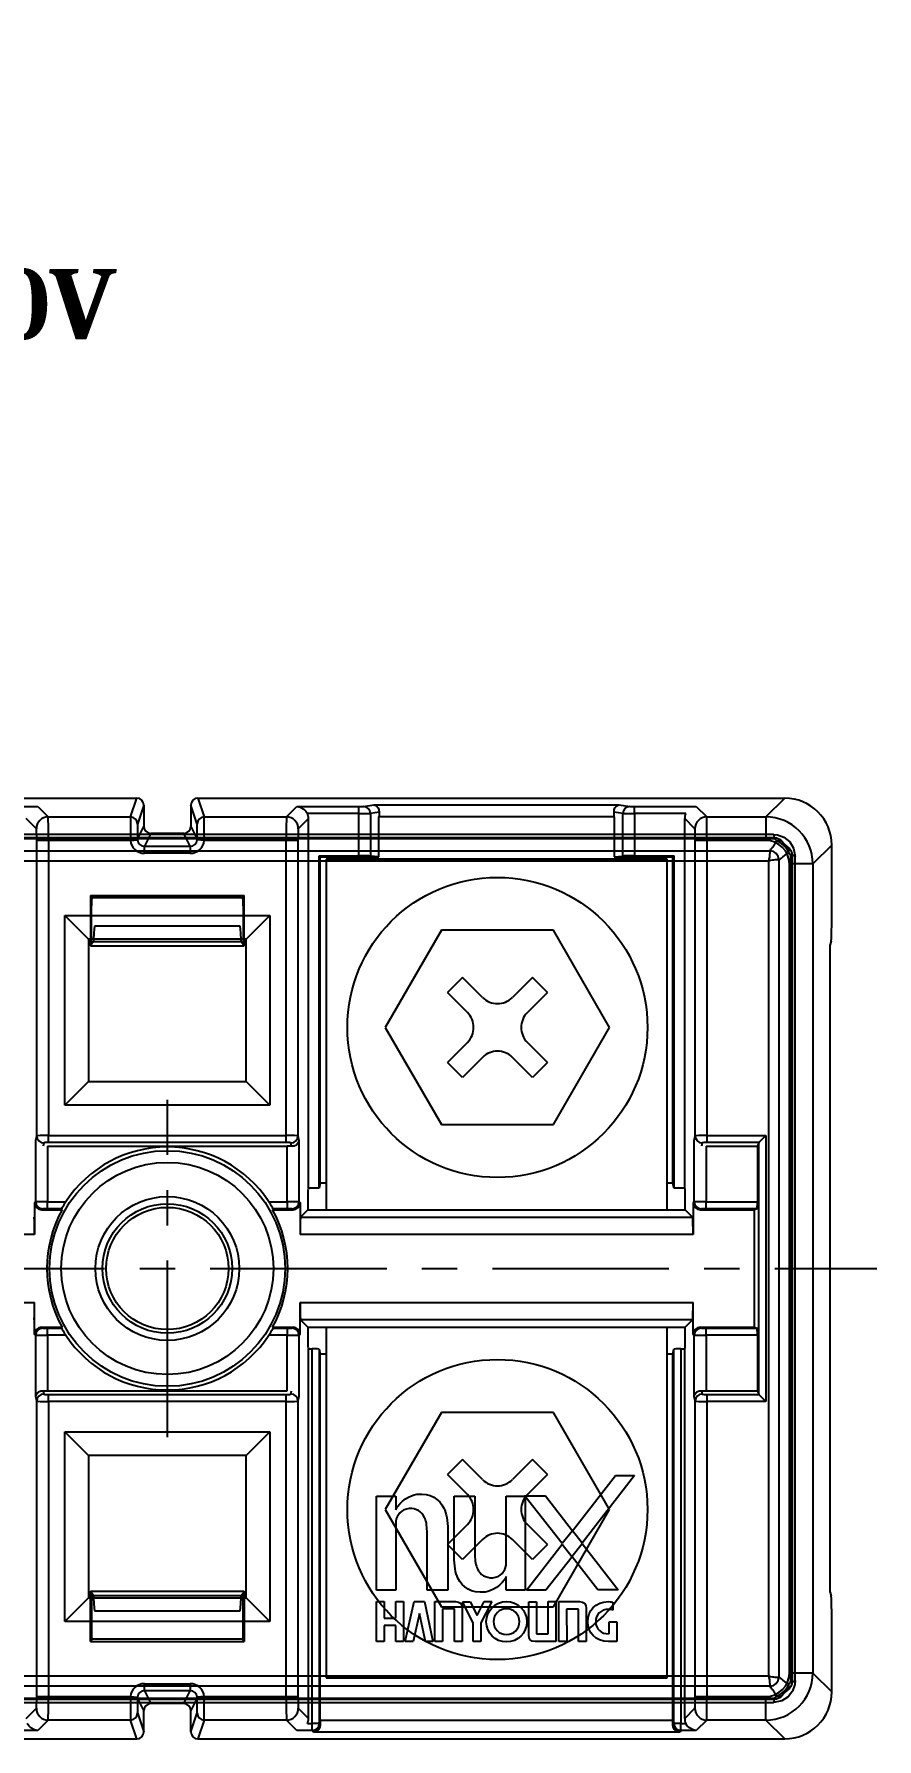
# Model space of a CAD drawing. Extents: x 223136 to 348136, y -32544 to -4064.
# Drawn here: x 258069.1 to 258105, y -8635.2 to -8562.7 of the extents above; entities that cross this region are included whole.
import ezdxf

# ---------------------------------------------------------------- set-up
doc = ezdxf.new("R2010")
doc.units = 0
doc.header["$LTSCALE"] = 20
doc.header["$MEASUREMENT"] = 0
doc.linetypes.add('CENTER', pattern=[0.6, 0.375, -0.075, 0.075, -0.075])
doc.linetypes.add('DASHDOT', pattern=[1, 0.5, -0.25, 0, -0.25])
doc.layers.add('3', color=3, linetype='DASHDOT')

# ---------------------------------------------------------------- blocks, each defined once
blk = doc.blocks.new('30a3p')
at = {"color": 6}
for p, q in [((7580.421, -15959.299), (7500.876, -15959.299)), ((7500.888, -15959.422), (7580.41, -15959.422)), ((7580.41, -15959.482), (7500.888, -15959.482)), ((7580.41, -15959.482), (7580.41, -15959.422)), ((7501.018, -15959.993), (7580.28, -15959.993)), ((7580.22, -15960.426), (7501.078, -15960.426)), ((7580.22, -15995.068), (7580.22, -15960.426)), ((7580.653, -15960.366), (7580.653, -15995.128)), ((7581.224, -15960.236), (7581.164, -15960.236)), ((7581.164, -15995.258), (7581.164, -15960.236)), ((7581.224, -15960.236), (7581.224, -15995.258)), ((7581.347, -15995.27), (7581.347, -15960.225)), ((7551.379, -15961.888), (7551.379, -15964.025)), ((7551.379, -15961.888), (7557.919, -15961.888)), ((7551.449, -15961.993), (7551.379, -15961.888)), ((7551.449, -15961.993), (7551.434, -15962.03)), ((7557.849, -15961.993), (7551.449, -15961.993)), ((7557.919, -15961.888), (7557.849, -15961.993)), ((7557.864, -15962.03), (7557.849, -15961.993)), ((7557.919, -15964.025), (7557.919, -15961.888)), ((7551.424, -15963.957), (7551.424, -15962.329)), ((7557.873, -15962.329), (7557.873, -15963.957)), ((7557.734, -15963.198), (7551.564, -15963.198)), ((7551.379, -15964.025), (7551.424, -15963.957)), ((7551.379, -15964.025), (7557.919, -15964.025)), ((7551.504, -15963.838), (7551.424, -15963.957)), ((7551.504, -15963.838), (7557.794, -15963.838)), ((7557.794, -15963.838), (7557.873, -15963.957)), ((7557.919, -15964.025), (7557.873, -15963.957)), ((7571.878, -15988.9), (7573.702, -15986.549)), ((7574.515, -15986.552), (7572.289, -15989.428)), ((7573.702, -15986.549), (7574.515, -15986.552)), ((7563.538, -15991.429), (7563.538, -15987.433)), ((7563.538, -15987.433), (7564.359, -15987.433)), ((7564.359, -15987.433), (7564.359, -15988.009)), ((7566.844, -15989.981), (7566.844, -15987.42)), ((7566.844, -15987.42), (7567.727, -15987.42)), ((7567.727, -15987.42), (7567.727, -15989.933)), ((7569.055, -15990.362), (7569.061, -15987.42)), ((7569.061, -15987.42), (7569.851, -15987.42)), ((7569.851, -15987.42), (7569.842, -15987.409)), ((7569.842, -15987.409), (7570.727, -15987.409)), ((7571.438, -15989.446), (7569.864, -15987.437)), ((7569.864, -15987.437), (7569.864, -15991.417)), ((7570.727, -15987.409), (7571.878, -15988.9)), ((7564.364, -15988.488), (7564.358, -15991.429)), ((7565.691, -15991.429), (7565.691, -15988.917)), ((7566.574, -15988.868), (7566.574, -15991.429)), ((7569.92, -15991.419), (7571.434, -15989.474)), ((7571.434, -15989.474), (7571.853, -15989.992)), ((7571.877, -15988.907), (7571.438, -15989.446)), ((7571.853, -15989.992), (7572.29, -15989.446)), ((7572.289, -15989.428), (7571.877, -15988.907)), ((7572.29, -15989.446), (7573.816, -15991.412)), ((7571.856, -15990.001), (7570.738, -15991.417)), ((7572.949, -15991.412), (7571.856, -15990.001)), ((7569.06, -15991.417), (7569.06, -15990.841)), ((7551.379, -15991.469), (7557.919, -15991.469)), ((7551.379, -15993.606), (7551.379, -15991.469)), ((7551.379, -15991.469), (7551.424, -15991.537)), ((7551.424, -15991.537), (7551.424, -15993.165)), ((7551.504, -15991.656), (7551.424, -15991.537)), ((7551.504, -15991.656), (7557.794, -15991.656)), ((7557.794, -15991.656), (7557.873, -15991.537)), ((7557.919, -15991.469), (7557.873, -15991.537)), ((7557.873, -15993.165), (7557.873, -15991.537)), ((7557.919, -15991.469), (7557.919, -15993.606)), ((7564.358, -15991.429), (7563.538, -15991.429)), ((7566.574, -15991.429), (7565.691, -15991.429)), ((7569.864, -15991.417), (7569.06, -15991.417)), ((7570.738, -15991.417), (7569.92, -15991.419)), ((7573.816, -15991.412), (7572.949, -15991.412)), ((7551.564, -15992.296), (7557.734, -15992.296)), ((7563.538, -15993.606), (7563.539, -15991.912)), ((7563.539, -15991.912), (7563.867, -15991.912)), ((7563.867, -15991.912), (7563.867, -15992.609)), ((7564.362, -15992.609), (7564.362, -15991.912)), ((7564.362, -15991.912), (7564.694, -15991.912)), ((7564.694, -15991.912), (7564.694, -15993.609)), ((7564.762, -15993.603), (7565.147, -15991.912)), ((7565.37, -15992.413), (7565.101, -15993.603)), ((7565.147, -15991.912), (7565.588, -15991.912)), ((7565.626, -15993.603), (7565.37, -15992.413)), ((7565.588, -15991.912), (7565.938, -15993.603)), ((7566.025, -15991.912), (7566.905, -15991.912)), ((7566.026, -15993.603), (7566.025, -15991.912)), ((7566.859, -15992.222), (7566.355, -15992.222)), ((7566.355, -15992.222), (7566.355, -15993.603)), ((7566.86, -15993.603), (7566.859, -15992.222)), ((7567.185, -15992.193), (7567.185, -15993.603)), ((7567.654, -15992.81), (7567.197, -15991.915)), ((7567.197, -15991.915), (7567.527, -15991.915)), ((7567.527, -15991.915), (7567.818, -15992.495)), ((7567.818, -15992.495), (7568.12, -15991.909)), ((7568.451, -15991.909), (7567.98, -15992.81)), ((7568.12, -15991.909), (7568.451, -15991.909)), ((7570.013, -15991.913), (7570.345, -15991.913)), ((7570.013, -15993.323), (7570.013, -15991.913)), ((7570.345, -15991.913), (7570.346, -15993.282)), ((7570.845, -15993.282), (7570.845, -15991.912)), ((7570.845, -15991.912), (7571.172, -15991.912)), ((7571.172, -15991.912), (7571.173, -15993.603)), ((7571.301, -15993.603), (7571.301, -15991.912)), ((7571.301, -15991.912), (7572.181, -15991.912)), ((7572.133, -15992.234), (7571.628, -15992.234)), ((7571.628, -15992.234), (7571.629, -15993.603)), ((7572.133, -15993.603), (7572.133, -15992.234)), ((7572.461, -15992.193), (7572.461, -15993.603)), ((7573.592, -15991.939), (7573.592, -15992.268)), ((7564.362, -15992.923), (7563.864, -15992.923)), ((7563.864, -15992.923), (7563.867, -15993.606)), ((7563.867, -15992.609), (7564.362, -15992.609)), ((7564.362, -15993.609), (7564.362, -15992.923)), ((7567.654, -15993.601), (7567.654, -15992.81)), ((7567.98, -15992.81), (7567.98, -15993.601)), ((7573.431, -15992.765), (7573.759, -15992.765)), ((7573.431, -15993.282), (7573.431, -15992.765)), ((7573.759, -15992.765), (7573.76, -15993.604)), ((7551.449, -15993.501), (7551.379, -15993.606)), ((7551.379, -15993.606), (7557.919, -15993.606)), ((7551.449, -15993.501), (7551.434, -15993.464)), ((7557.849, -15993.501), (7551.449, -15993.501)), ((7557.864, -15993.464), (7557.849, -15993.501)), ((7557.919, -15993.606), (7557.849, -15993.501)), ((7563.867, -15993.606), (7563.538, -15993.606)), ((7564.694, -15993.609), (7564.362, -15993.609)), ((7565.101, -15993.603), (7564.762, -15993.603)), ((7565.938, -15993.603), (7565.626, -15993.603)), ((7566.355, -15993.603), (7566.026, -15993.603)), ((7567.185, -15993.603), (7566.86, -15993.603)), ((7567.98, -15993.601), (7567.654, -15993.601)), ((7571.173, -15993.603), (7570.293, -15993.603)), ((7570.346, -15993.282), (7570.845, -15993.282)), ((7571.629, -15993.603), (7571.301, -15993.603)), ((7572.461, -15993.603), (7572.133, -15993.603)), ((7573.76, -15993.604), (7573.402, -15993.603)), ((7501.078, -15995.068), (7580.22, -15995.068)), ((7581.164, -15995.258), (7581.224, -15995.258)), ((7500.888, -15996.013), (7580.41, -15996.013)), ((7580.41, -15996.072), (7500.888, -15996.072)), ((7580.28, -15995.501), (7501.018, -15995.501)), ((7580.41, -15996.072), (7580.41, -15996.013)), ((7500.876, -15996.195), (7580.421, -15996.195))]:
    blk.add_line(p, q, dxfattribs=at)
for points in [[(7580.41, -15959.422), (7580.554, -15959.443), (7580.673, -15959.49), (7580.756, -15959.548), (7580.812, -15959.607)], [(7580.421, -15959.299), (7580.589, -15959.315), (7580.867, -15959.414), (7581.113, -15959.606), (7581.277, -15959.875), (7581.347, -15960.225)], [(7581.079, -15960.093), (7581.027, -15959.973), (7580.972, -15959.887), (7580.871, -15959.774), (7580.759, -15959.673), (7580.673, -15959.619), (7580.553, -15959.567)], [(7580.812, -15959.607), (7580.852, -15959.661), (7580.877, -15959.694), (7580.913, -15959.733), (7580.952, -15959.769), (7580.985, -15959.794), (7581.039, -15959.834)], [(7581.039, -15959.834), (7581.098, -15959.89), (7581.155, -15959.973), (7581.203, -15960.091), (7581.224, -15960.236)], [(7580.22, -15960.426), (7580.245, -15960.349), (7580.262, -15960.263), (7580.266, -15960.226), (7580.271, -15960.164), (7580.277, -15960.064), (7580.28, -15959.993)], [(7580.653, -15960.366), (7580.582, -15960.369), (7580.482, -15960.375), (7580.42, -15960.38), (7580.383, -15960.384), (7580.297, -15960.401), (7580.22, -15960.426)], [(7580.653, -15960.366), (7580.624, -15960.229), (7580.542, -15960.104), (7580.417, -15960.022), (7580.28, -15959.993)], [(7580.22, -15995.068), (7580.297, -15995.093), (7580.383, -15995.11), (7580.42, -15995.114), (7580.482, -15995.119), (7580.582, -15995.126), (7580.653, -15995.128)], [(7580.28, -15995.501), (7580.277, -15995.43), (7580.271, -15995.331), (7580.266, -15995.269), (7580.262, -15995.231), (7580.245, -15995.146), (7580.22, -15995.068)], [(7580.28, -15995.501), (7580.417, -15995.472), (7580.542, -15995.39), (7580.624, -15995.265), (7580.653, -15995.128)], [(7581.347, -15995.27), (7581.331, -15995.438), (7581.232, -15995.715), (7581.04, -15995.961), (7580.771, -15996.125), (7580.421, -15996.195)], [(7581.224, -15995.258), (7581.203, -15995.402), (7581.156, -15995.521), (7581.098, -15995.604), (7581.039, -15995.66)], [(7580.812, -15995.887), (7580.756, -15995.946), (7580.673, -15996.004), (7580.555, -15996.051), (7580.41, -15996.072)], [(7580.553, -15995.927), (7580.673, -15995.875), (7580.759, -15995.82), (7580.872, -15995.719), (7580.973, -15995.607), (7581.027, -15995.521), (7581.079, -15995.401)], [(7581.039, -15995.66), (7580.985, -15995.7), (7580.952, -15995.725), (7580.913, -15995.761), (7580.877, -15995.8), (7580.852, -15995.833), (7580.812, -15995.887)]]:
    blk.add_lwpolyline(points, dxfattribs=at)
for centre, major_axis, ratio, start_param, end_param in [((7580.553, -15960), (-0.467, -0.18), 0.850428, 3.840248, 4.396132), ((7580.646, -15960.093), (0.18, 0.467), 0.850428, 5.028646, 5.58453), ((7551.435, -15962.329), (0, 0.3), 0.034921, 0.087266, 1.570796), ((7557.863, -15962.329), (0, 0.3), 0.034921, 4.712389, 6.195916), ((7551.564, -15965.812), (0, 2.614), 0.034921, 0, 0.715085), ((7557.734, -15965.812), (0, -2.614), 0.034921, 2.426507, 3.14159), ((7551.564, -15989.682), (0, -2.614), 0.034921, 5.568098, 6.283185), ((7557.734, -15989.682), (0, 2.614), 0.034921, 3.14159, 3.856676), ((7551.435, -15993.165), (0, 0.3), 0.034921, 1.570796, 3.054326), ((7557.863, -15993.165), (0, 0.3), 0.034921, 3.228856, 4.712389), ((7580.553, -15995.494), (0.467, -0.18), 0.850428, 5.028646, 5.58453), ((7580.646, -15995.401), (-0.18, 0.467), 0.850428, 3.840248, 4.396132)]:
    blk.add_ellipse(centre, major_axis=major_axis, ratio=ratio, start_param=start_param, end_param=end_param, dxfattribs=at)
for points, knots in [([(7580.28, -15959.993), (7580.282, -15959.969), (7580.291, -15959.945), (7580.344, -15959.889), (7580.374, -15959.858), (7580.425, -15959.794), (7580.447, -15959.762), (7580.478, -15959.715), (7580.487, -15959.699), (7580.505, -15959.667), (7580.513, -15959.651), (7580.533, -15959.612), (7580.543, -15959.59), (7580.553, -15959.567)], [0.01992218, 0.01992218, 0.01992218, 0.01992218, 0.03527927, 0.03527927, 0.05573813, 0.05573813, 0.076197, 0.076197, 0.08642643, 0.08642643, 0.09665586, 0.09665586, 0.11119428, 0.11119428, 0.11119428, 0.11119428]), ([(7580.41, -15959.422), (7580.417, -15959.419), (7580.423, -15959.415), (7580.439, -15959.405), (7580.446, -15959.398), (7580.456, -15959.384), (7580.459, -15959.377), (7580.461, -15959.362), (7580.46, -15959.355), (7580.454, -15959.34), (7580.45, -15959.333), (7580.439, -15959.318), (7580.433, -15959.311), (7580.424, -15959.302), (7580.423, -15959.3), (7580.421, -15959.299)], [0.0038426932, 0.0038426932, 0.0038426932, 0.0038426932, 0.0039042777, 0.0039042777, 0.0040276197, 0.0040276197, 0.0041509617, 0.0041509617, 0.0042743037, 0.0042743037, 0.0043976458, 0.0043976458, 0.0045209878, 0.0045209878, 0.0045456657, 0.0045456657, 0.0045456657, 0.0045456657]), ([(7580.553, -15959.567), (7580.551, -15959.562), (7580.549, -15959.557), (7580.542, -15959.544), (7580.536, -15959.536), (7580.519, -15959.516), (7580.505, -15959.505), (7580.464, -15959.487), (7580.437, -15959.482), (7580.41, -15959.482)], [0, 0, 0, 0, 0.00308619, 0.00308619, 0.00802409, 0.00802409, 0.01592473, 0.01592473, 0.02407226, 0.02407226, 0.02407226, 0.02407226]), ([(7581.079, -15960.093), (7581.056, -15960.103), (7581.034, -15960.113), (7580.995, -15960.133), (7580.979, -15960.141), (7580.947, -15960.159), (7580.931, -15960.169), (7580.884, -15960.199), (7580.852, -15960.221), (7580.788, -15960.272), (7580.757, -15960.302), (7580.701, -15960.355), (7580.677, -15960.364), (7580.653, -15960.366)], [-0.11119428, -0.11119428, -0.11119428, -0.11119428, -0.09665586, -0.09665586, -0.08642643, -0.08642643, -0.076197, -0.076197, -0.05573813, -0.05573813, -0.03527927, -0.03527927, -0.01992218, -0.01992218, -0.01992218, -0.01992218]), ([(7581.164, -15960.236), (7581.164, -15960.225), (7581.164, -15960.215), (7581.16, -15960.189), (7581.156, -15960.174), (7581.142, -15960.142), (7581.13, -15960.127), (7581.106, -15960.106), (7581.092, -15960.098), (7581.079, -15960.093)], [0, 0, 0, 0, 0.00308828, 0.00308828, 0.00802952, 0.00802952, 0.01593551, 0.01593551, 0.02408857, 0.02408857, 0.02408857, 0.02408857]), ([(7581.347, -15960.225), (7581.346, -15960.223), (7581.344, -15960.222), (7581.335, -15960.213), (7581.328, -15960.207), (7581.313, -15960.196), (7581.306, -15960.192), (7581.291, -15960.186), (7581.284, -15960.185), (7581.269, -15960.187), (7581.262, -15960.19), (7581.248, -15960.2), (7581.241, -15960.207), (7581.231, -15960.223), (7581.227, -15960.229), (7581.224, -15960.236)], [-0.0045456657, -0.0045456657, -0.0045456657, -0.0045456657, -0.0045209878, -0.0045209878, -0.0043976458, -0.0043976458, -0.0042743037, -0.0042743037, -0.0041509617, -0.0041509617, -0.0040276197, -0.0040276197, -0.0039042777, -0.0039042777, -0.0038426932, -0.0038426932, -0.0038426932, -0.0038426932]), ([(7568.21, -15992.763), (7568.21, -15992.287), (7568.596, -15991.902), (7569.072, -15991.902), (7569.548, -15991.902), (7569.934, -15992.287), (7569.934, -15992.763)], [0, 0, 0, 0, 1, 1, 1, 2, 2, 2, 2]), ([(7569.622, -15992.761), (7569.622, -15992.457), (7569.376, -15992.21), (7569.072, -15992.21), (7568.767, -15992.21), (7568.521, -15992.457), (7568.521, -15992.761)], [0, 0, 0, 0, 1, 1, 1, 2, 2, 2, 2]), ([(7572.53, -15992.765), (7572.53, -15992.302), (7572.856, -15991.912), (7573.395, -15991.912), (7573.519, -15991.912), (7573.548, -15991.932), (7573.592, -15991.939)], [0, 0, 0, 0, 1, 1, 1, 2, 2, 2, 2]), ([(7573.592, -15992.268), (7573.549, -15992.257), (7573.561, -15992.242), (7573.401, -15992.242), (7573.091, -15992.242), (7572.864, -15992.454), (7572.864, -15992.765)], [0, 0, 0, 0, 1, 1, 1, 2, 2, 2, 2]), ([(7569.934, -15992.763), (7569.934, -15993.239), (7569.548, -15993.625), (7569.072, -15993.625), (7568.596, -15993.625), (7568.21, -15993.239), (7568.21, -15992.763)], [0, 0, 0, 0, 1, 1, 1, 2, 2, 2, 2]), ([(7568.521, -15992.761), (7568.521, -15993.065), (7568.767, -15993.312), (7569.072, -15993.312), (7569.376, -15993.312), (7569.622, -15993.065), (7569.622, -15992.761)], [0, 0, 0, 0, 1, 1, 1, 2, 2, 2, 2]), ([(7580.653, -15995.128), (7580.677, -15995.13), (7580.701, -15995.14), (7580.757, -15995.192), (7580.788, -15995.222), (7580.852, -15995.273), (7580.884, -15995.295), (7580.931, -15995.326), (7580.947, -15995.335), (7580.979, -15995.353), (7580.995, -15995.362), (7581.034, -15995.381), (7581.056, -15995.392), (7581.079, -15995.401)], [0.01992218, 0.01992218, 0.01992218, 0.01992218, 0.03527927, 0.03527927, 0.05573813, 0.05573813, 0.076197, 0.076197, 0.08642643, 0.08642643, 0.09665586, 0.09665586, 0.11119428, 0.11119428, 0.11119428, 0.11119428]), ([(7581.079, -15995.401), (7581.084, -15995.399), (7581.089, -15995.397), (7581.102, -15995.39), (7581.11, -15995.385), (7581.13, -15995.367), (7581.141, -15995.353), (7581.159, -15995.313), (7581.164, -15995.286), (7581.164, -15995.258)], [0, 0, 0, 0, 0.00308619, 0.00308619, 0.00802409, 0.00802409, 0.01592473, 0.01592473, 0.02407226, 0.02407226, 0.02407226, 0.02407226]), ([(7581.224, -15995.258), (7581.227, -15995.265), (7581.231, -15995.271), (7581.241, -15995.287), (7581.248, -15995.294), (7581.262, -15995.305), (7581.269, -15995.307), (7581.284, -15995.309), (7581.291, -15995.308), (7581.306, -15995.302), (7581.313, -15995.298), (7581.328, -15995.287), (7581.335, -15995.281), (7581.344, -15995.273), (7581.346, -15995.271), (7581.347, -15995.27)], [0.004555117, 0.004555117, 0.004555117, 0.004555117, 0.0046167015, 0.0046167015, 0.0047400435, 0.0047400435, 0.0048633855, 0.0048633855, 0.0049867276, 0.0049867276, 0.0051100696, 0.0051100696, 0.0052334116, 0.0052334116, 0.0052580895, 0.0052580895, 0.0052580895, 0.0052580895]), ([(7580.553, -15995.927), (7580.543, -15995.905), (7580.533, -15995.882), (7580.513, -15995.843), (7580.505, -15995.827), (7580.487, -15995.795), (7580.478, -15995.78), (7580.447, -15995.732), (7580.425, -15995.7), (7580.374, -15995.637), (7580.344, -15995.605), (7580.291, -15995.549), (7580.282, -15995.525), (7580.28, -15995.501)], [-0.11119428, -0.11119428, -0.11119428, -0.11119428, -0.09665586, -0.09665586, -0.08642643, -0.08642643, -0.076197, -0.076197, -0.05573813, -0.05573813, -0.03527927, -0.03527927, -0.01992218, -0.01992218, -0.01992218, -0.01992218]), ([(7580.41, -15996.013), (7580.421, -15996.013), (7580.431, -15996.012), (7580.457, -15996.008), (7580.472, -15996.004), (7580.504, -15995.99), (7580.519, -15995.978), (7580.54, -15995.954), (7580.548, -15995.941), (7580.553, -15995.927)], [0, 0, 0, 0, 0.00308828, 0.00308828, 0.00802952, 0.00802952, 0.01593551, 0.01593551, 0.02408857, 0.02408857, 0.02408857, 0.02408857]), ([(7580.421, -15996.195), (7580.423, -15996.194), (7580.424, -15996.192), (7580.433, -15996.184), (7580.439, -15996.176), (7580.45, -15996.161), (7580.454, -15996.154), (7580.46, -15996.139), (7580.461, -15996.132), (7580.459, -15996.118), (7580.456, -15996.11), (7580.446, -15996.096), (7580.439, -15996.089), (7580.423, -15996.079), (7580.417, -15996.075), (7580.41, -15996.072)], [-0.0052580895, -0.0052580895, -0.0052580895, -0.0052580895, -0.0052334116, -0.0052334116, -0.0051100696, -0.0051100696, -0.0049867276, -0.0049867276, -0.0048633855, -0.0048633855, -0.0047400435, -0.0047400435, -0.0046167015, -0.0046167015, -0.004555117, -0.004555117, -0.004555117, -0.004555117])]:
    blk.add_open_spline(points, degree=3, knots=knots, dxfattribs=at)
for points in [[(7564.359, -15988.009), (7564.532, -15987.627), (7564.979, -15987.377), (7565.261, -15987.347)], [(7565.261, -15987.347), (7565.847, -15987.286), (7566.211, -15987.545), (7566.41, -15987.94)], [(7564.93, -15987.957), (7564.605, -15987.976), (7564.402, -15988.236), (7564.364, -15988.488)], [(7565.583, -15988.329), (7565.462, -15988.081), (7565.244, -15987.938), (7564.93, -15987.957)], [(7566.41, -15987.94), (7566.52, -15988.156), (7566.574, -15988.466), (7566.574, -15988.868)], [(7565.691, -15988.917), (7565.691, -15988.674), (7565.655, -15988.478), (7565.583, -15988.329)], [(7567.008, -15990.909), (7566.899, -15990.693), (7566.844, -15990.384), (7566.844, -15989.981)], [(7567.727, -15989.933), (7567.727, -15990.176), (7567.764, -15990.372), (7567.836, -15990.521)], [(7568.158, -15991.502), (7567.571, -15991.564), (7567.207, -15991.304), (7567.008, -15990.909)], [(7567.836, -15990.521), (7567.956, -15990.769), (7568.174, -15990.912), (7568.489, -15990.893)], [(7569.06, -15990.841), (7568.887, -15991.223), (7568.439, -15991.472), (7568.158, -15991.502)], [(7568.489, -15990.893), (7568.814, -15990.873), (7569.017, -15990.613), (7569.055, -15990.362)], [(7566.905, -15991.912), (7567.094, -15991.913), (7567.188, -15992.006), (7567.185, -15992.193)], [(7572.181, -15991.912), (7572.37, -15991.913), (7572.464, -15992.006), (7572.461, -15992.193)], [(7573.402, -15993.603), (7572.845, -15993.603), (7572.53, -15993.228), (7572.53, -15992.765)], [(7572.864, -15992.765), (7572.864, -15993.076), (7573.091, -15993.283), (7573.431, -15993.282)], [(7570.293, -15993.603), (7570.103, -15993.603), (7570.01, -15993.51), (7570.013, -15993.323)]]:
    blk.add_open_spline(points, degree=3, dxfattribs=at)

msp = doc.modelspace()

# ---------------------------------------------------------------- linework, layer by layer
for p, q in [((258048.108, -8595.189), (258073.508, -8595.189)), ((258066.668, -8595.551), (258069.3, -8595.551)), ((258069.3, -8595.551), (258069.741, -8595.991)), ((258073.241, -8595.991), (258073.508, -8595.189)), ((258073.808, -8595.489), (258073.541, -8596.291)), ((258073.808, -8595.489), (258073.808, -8596.39)), ((258075.808, -8595.489), (258075.808, -8596.39)), ((258076.075, -8596.291), (258075.808, -8595.489)), ((258076.108, -8595.189), (258101.059, -8595.189)), ((258076.108, -8595.189), (258076.375, -8595.991)), ((258079.875, -8595.991), (258080.316, -8595.551)), ((258080.316, -8595.551), (258082.948, -8595.551)), ((258082.948, -8595.851), (258082.948, -8595.551)), ((258083.145, -8595.546), (258083.591, -8595.48)), ((258083.591, -8595.48), (258094.025, -8595.48)), ((258094.025, -8595.48), (258094.471, -8595.546)), ((258094.668, -8595.551), (258097.3, -8595.551)), ((258094.668, -8595.851), (258094.668, -8595.551)), ((258097.3, -8595.551), (258097.741, -8595.991)), ((258100.257, -8595.991), (258101.059, -8595.189)), ((258069.241, -8596.491), (258068.808, -8596.058)), ((258069.741, -8595.991), (258073.241, -8595.991)), ((258073.535, -8596.936), (258073.808, -8596.39)), ((258075.808, -8596.39), (258076.081, -8596.936)), ((258076.375, -8595.991), (258079.875, -8595.991)), ((258080.808, -8596.058), (258080.375, -8596.491)), ((258082.948, -8595.851), (258080.763, -8595.851)), ((258080.808, -8611.779), (258080.808, -8596.058)), ((258082.948, -8597.646), (258082.948, -8595.851)), ((258083.814, -8595.791), (258083.44, -8595.846)), ((258083.44, -8595.846), (258083.44, -8597.653)), ((258083.808, -8597.689), (258083.808, -8595.98)), ((258093.808, -8595.98), (258083.808, -8595.98)), ((258094.176, -8595.846), (258093.801, -8595.791)), ((258093.808, -8595.98), (258093.808, -8597.689)), ((258094.176, -8597.653), (258094.176, -8595.846)), ((258096.853, -8595.851), (258094.668, -8595.851)), ((258094.668, -8595.851), (258094.668, -8597.646)), ((258096.808, -8611.779), (258096.808, -8596.058)), ((258097.241, -8596.491), (258096.808, -8596.058)), ((258097.741, -8595.991), (258100.257, -8595.991)), ((258100.257, -8595.991), (258100.257, -8596.991)), ((258069.753, -8596.991), (258069.253, -8596.991)), ((258069.253, -8609.554), (258069.253, -8596.991)), ((258069.753, -8596.991), (258069.753, -8609.529)), ((258073.237, -8596.991), (258069.753, -8596.991)), ((258073.237, -8596.991), (258073.536, -8596.964)), ((258074.108, -8596.69), (258073.835, -8597.236)), ((258075.508, -8596.69), (258074.108, -8596.69)), ((258075.781, -8597.236), (258075.508, -8596.69)), ((258076.379, -8596.991), (258076.08, -8596.964)), ((258079.863, -8596.991), (258076.379, -8596.991)), ((258079.863, -8609.529), (258079.863, -8596.991)), ((258080.362, -8596.991), (258079.863, -8596.991)), ((258080.362, -8596.991), (258080.362, -8609.554)), ((258097.753, -8596.991), (258097.253, -8596.991)), ((258097.253, -8609.554), (258097.253, -8596.991)), ((258100.257, -8596.991), (258097.753, -8596.991)), ((258097.753, -8596.991), (258097.753, -8609.529)), ((258073.835, -8597.536), (258073.835, -8597.236)), ((258073.835, -8597.236), (258075.781, -8597.236)), ((258075.781, -8597.536), (258073.835, -8597.536)), ((258075.781, -8597.236), (258075.781, -8597.536)), ((258081.264, -8597.646), (258081.308, -8597.689)), ((258081.264, -8597.646), (258082.948, -8597.646)), ((258081.264, -8611.779), (258081.264, -8597.646)), ((258081.308, -8597.689), (258083.808, -8597.689)), ((258081.308, -8611.56), (258081.308, -8597.689)), ((258081.558, -8597.789), (258081.558, -8612.689)), ((258096.058, -8597.789), (258081.558, -8597.789)), ((258083.808, -8597.689), (258083.44, -8597.653)), ((258093.808, -8597.689), (258094.176, -8597.653)), ((258093.808, -8597.689), (258096.308, -8597.689)), ((258094.668, -8597.646), (258096.352, -8597.646)), ((258096.058, -8612.689), (258096.058, -8597.789)), ((258096.308, -8597.689), (258096.352, -8597.646)), ((258096.308, -8611.56), (258096.308, -8597.689)), ((258096.352, -8611.779), (258096.352, -8597.646)), ((258103.058, -8597.188), (258102.256, -8597.99)), ((258103.058, -8600.273), (258103.058, -8597.188)), ((258102.256, -8597.99), (258101.256, -8597.99)), ((258101.256, -8632.388), (258101.256, -8597.99)), ((258102.256, -8597.99), (258102.256, -8632.388)), ((258071.455, -8601.187), (258070.455, -8600.187)), ((258070.455, -8600.187), (258079.16, -8600.187)), ((258070.455, -8608.242), (258070.455, -8600.187)), ((258078.161, -8601.187), (258079.16, -8600.187)), ((258079.16, -8600.187), (258079.16, -8608.242)), ((258078.161, -8601.187), (258071.455, -8601.187)), ((258071.455, -8601.187), (258071.455, -8607.242)), ((258078.161, -8607.242), (258078.161, -8601.187)), ((258103.034, -8601.269), (258102.979, -8601.452)), ((258102.979, -8601.452), (258102.979, -8628.927)), ((258070.455, -8608.242), (258071.455, -8607.242)), ((258071.455, -8607.242), (258078.161, -8607.242)), ((258079.16, -8608.242), (258078.161, -8607.242)), ((258079.16, -8608.242), (258070.455, -8608.242)), ((258069.214, -8609.752), (258069.253, -8609.554)), ((258069.214, -8612.354), (258069.214, -8609.752)), ((258069.553, -8609.852), (258069.525, -8609.994)), ((258069.714, -8609.989), (258079.902, -8609.989)), ((258069.714, -8609.989), (258069.714, -8612.351)), ((258069.753, -8609.529), (258079.863, -8609.529)), ((258069.753, -8609.826), (258069.753, -8609.529)), ((258079.863, -8609.826), (258069.753, -8609.826)), ((258079.863, -8609.826), (258079.863, -8609.529)), ((258079.902, -8612.351), (258079.902, -8609.989)), ((258080.091, -8609.994), (258080.063, -8609.852)), ((258080.362, -8609.554), (258080.402, -8609.752)), ((258080.402, -8609.752), (258080.402, -8612.354)), ((258097.214, -8609.752), (258097.253, -8609.554)), ((258097.214, -8612.354), (258097.214, -8609.752)), ((258097.553, -8609.852), (258097.525, -8609.994)), ((258097.714, -8609.989), (258099.897, -8609.989)), ((258097.714, -8609.989), (258097.714, -8612.351)), ((258097.753, -8609.529), (258100.26, -8609.529)), ((258097.753, -8609.529), (258097.753, -8609.826)), ((258099.963, -8609.826), (258097.753, -8609.826)), ((258099.961, -8609.829), (258099.897, -8609.989)), ((258099.897, -8609.989), (258099.897, -8612.351)), ((258099.961, -8620.549), (258099.961, -8609.829)), ((258100.26, -8609.529), (258099.963, -8609.826)), ((258100.26, -8609.529), (258100.26, -8620.85)), ((258081.308, -8611.56), (258081.264, -8611.779)), ((258081.558, -8611.56), (258081.308, -8611.56)), ((258096.308, -8611.56), (258096.058, -8611.56)), ((258096.352, -8611.779), (258096.308, -8611.56)), ((258080.784, -8612.133), (258080.784, -8612.689)), ((258080.808, -8611.779), (258080.792, -8611.834)), ((258081.264, -8611.779), (258080.808, -8611.779)), ((258096.808, -8611.779), (258096.352, -8611.779)), ((258096.824, -8611.834), (258096.808, -8611.779)), ((258096.831, -8612.689), (258096.831, -8612.133)), ((258069.161, -8612.389), (258069.214, -8612.354)), ((258069.161, -8612.389), (258069.161, -8613.75)), ((258069.514, -8612.654), (258069.461, -8612.689)), ((258069.461, -8612.689), (258070.337, -8612.689)), ((258069.714, -8612.651), (258069.714, -8612.351)), ((258069.714, -8612.351), (258070.492, -8612.351)), ((258070.315, -8612.651), (258069.714, -8612.651)), ((258079.124, -8612.351), (258079.902, -8612.351)), ((258079.279, -8612.689), (258080.154, -8612.689)), ((258079.902, -8612.651), (258079.301, -8612.651)), ((258079.902, -8612.351), (258079.902, -8612.651)), ((258080.154, -8612.689), (258080.102, -8612.654)), ((258080.402, -8612.354), (258080.454, -8612.389)), ((258080.454, -8612.389), (258080.454, -8613.75)), ((258080.784, -8612.689), (258080.474, -8613)), ((258080.474, -8613), (258097.142, -8613)), ((258080.784, -8612.689), (258096.831, -8612.689)), ((258097.142, -8613), (258096.831, -8612.689)), ((258097.161, -8612.389), (258097.214, -8612.354)), ((258097.161, -8612.389), (258097.161, -8613.75)), ((258097.514, -8612.654), (258097.461, -8612.689)), ((258097.461, -8612.689), (258099.766, -8612.689)), ((258097.714, -8612.351), (258099.897, -8612.351)), ((258097.714, -8612.651), (258097.714, -8612.351)), ((258099.882, -8612.651), (258097.714, -8612.651)), ((258099.882, -8612.651), (258099.766, -8612.689)), ((258099.766, -8612.689), (258099.766, -8617.689)), ((258069.161, -8613.75), (258052.454, -8613.75)), ((258097.161, -8613.75), (258080.454, -8613.75)), ((258052.454, -8616.629), (258069.161, -8616.629)), ((258069.161, -8617.989), (258069.161, -8616.629)), ((258080.454, -8617.989), (258080.454, -8616.629)), ((258080.454, -8616.629), (258097.161, -8616.629)), ((258097.161, -8617.989), (258097.161, -8616.629)), ((258080.474, -8617.378), (258080.784, -8617.689)), ((258097.142, -8617.378), (258080.474, -8617.378)), ((258096.831, -8617.689), (258097.142, -8617.378)), ((258069.214, -8618.024), (258069.161, -8617.989)), ((258069.214, -8620.627), (258069.214, -8618.024)), ((258069.461, -8617.689), (258070.337, -8617.689)), ((258069.461, -8617.689), (258069.514, -8617.724)), ((258069.714, -8617.728), (258070.315, -8617.728)), ((258069.714, -8618.028), (258069.714, -8617.728)), ((258070.492, -8618.028), (258069.714, -8618.028)), ((258069.714, -8618.028), (258069.714, -8620.389)), ((258079.902, -8618.028), (258079.124, -8618.028)), ((258079.279, -8617.689), (258080.154, -8617.689)), ((258079.301, -8617.728), (258079.902, -8617.728)), ((258079.902, -8617.728), (258079.902, -8618.028)), ((258079.902, -8620.389), (258079.902, -8618.028)), ((258080.102, -8617.724), (258080.154, -8617.689)), ((258080.454, -8617.989), (258080.402, -8618.024)), ((258080.402, -8618.024), (258080.402, -8620.627)), ((258080.784, -8617.689), (258080.784, -8618.246)), ((258080.784, -8617.689), (258096.831, -8617.689)), ((258081.558, -8617.689), (258081.558, -8632.589)), ((258096.058, -8632.589), (258096.058, -8617.689)), ((258096.831, -8618.246), (258096.831, -8617.689)), ((258097.214, -8618.024), (258097.161, -8617.989)), ((258097.214, -8620.627), (258097.214, -8618.024)), ((258097.461, -8617.689), (258099.766, -8617.689)), ((258097.461, -8617.689), (258097.514, -8617.724)), ((258097.714, -8618.028), (258097.714, -8617.728)), ((258097.714, -8617.728), (258099.882, -8617.728)), ((258097.714, -8618.028), (258097.714, -8620.389)), ((258099.897, -8618.028), (258097.714, -8618.028)), ((258099.766, -8617.689), (258099.882, -8617.728)), ((258099.897, -8618.028), (258099.897, -8620.389)), ((258080.792, -8618.544), (258080.808, -8618.599)), ((258080.808, -8634.32), (258080.808, -8618.599)), ((258080.808, -8618.599), (258080.969, -8618.599)), ((258080.969, -8634.528), (258080.969, -8618.599)), ((258081.269, -8618.625), (258081.308, -8618.818)), ((258081.269, -8618.625), (258081.269, -8634.528)), ((258081.308, -8634.398), (258081.308, -8618.818)), ((258081.308, -8618.818), (258081.558, -8618.818)), ((258096.058, -8618.818), (258096.308, -8618.818)), ((258096.308, -8618.818), (258096.346, -8618.625)), ((258096.308, -8634.398), (258096.308, -8618.818)), ((258096.346, -8634.528), (258096.346, -8618.625)), ((258096.646, -8618.599), (258096.808, -8618.599)), ((258096.646, -8618.599), (258096.646, -8634.528)), ((258096.808, -8618.599), (258096.824, -8618.544)), ((258096.808, -8634.32), (258096.808, -8618.599)), ((258069.253, -8620.824), (258069.214, -8620.627)), ((258069.253, -8633.388), (258069.253, -8620.824)), ((258069.525, -8620.384), (258069.553, -8620.527)), ((258069.714, -8620.389), (258079.902, -8620.389)), ((258069.753, -8620.85), (258069.753, -8620.552)), ((258069.753, -8620.552), (258079.863, -8620.552)), ((258069.753, -8620.85), (258069.753, -8633.388)), ((258079.863, -8620.85), (258069.753, -8620.85)), ((258079.863, -8620.85), (258079.863, -8620.552)), ((258079.863, -8633.388), (258079.863, -8620.85)), ((258080.063, -8620.527), (258080.091, -8620.384)), ((258080.402, -8620.627), (258080.362, -8620.824)), ((258080.362, -8620.824), (258080.362, -8633.388)), ((258097.253, -8620.824), (258097.214, -8620.627)), ((258097.253, -8633.388), (258097.253, -8620.824)), ((258097.525, -8620.384), (258097.553, -8620.527)), ((258097.714, -8620.389), (258099.897, -8620.389)), ((258097.753, -8620.552), (258099.963, -8620.552)), ((258097.753, -8620.552), (258097.753, -8620.85)), ((258097.753, -8620.85), (258097.753, -8633.388)), ((258100.26, -8620.85), (258097.753, -8620.85)), ((258099.897, -8620.389), (258099.961, -8620.549)), ((258099.963, -8620.552), (258100.26, -8620.85)), ((258070.455, -8622.137), (258071.455, -8623.136)), ((258070.455, -8630.192), (258070.455, -8622.137)), ((258070.455, -8622.137), (258079.16, -8622.137)), ((258078.161, -8623.136), (258079.16, -8622.137)), ((258079.16, -8622.137), (258079.16, -8630.192)), ((258071.455, -8623.136), (258071.455, -8629.192)), ((258078.161, -8623.136), (258071.455, -8623.136)), ((258078.161, -8629.192), (258078.161, -8623.136)), ((258102.979, -8628.927), (258103.034, -8629.109)), ((258070.455, -8630.192), (258071.455, -8629.192)), ((258071.455, -8629.192), (258078.161, -8629.192)), ((258078.161, -8629.192), (258079.16, -8630.192)), ((258079.16, -8630.192), (258070.455, -8630.192)), ((258103.058, -8633.19), (258103.058, -8630.105)), ((258081.558, -8632.589), (258096.058, -8632.589)), ((258102.256, -8632.388), (258101.256, -8632.388)), ((258102.256, -8632.388), (258103.058, -8633.19)), ((258073.835, -8632.842), (258075.781, -8632.842)), ((258073.835, -8633.142), (258073.835, -8632.842)), ((258075.781, -8633.142), (258073.835, -8633.142)), ((258073.835, -8633.142), (258074.108, -8633.688)), ((258075.508, -8633.688), (258075.781, -8633.142)), ((258075.781, -8632.842), (258075.781, -8633.142)), ((258068.808, -8634.32), (258069.241, -8633.887)), ((258069.253, -8633.388), (258069.753, -8633.388)), ((258069.753, -8633.388), (258073.237, -8633.388)), ((258073.237, -8633.388), (258073.536, -8633.415)), ((258073.808, -8633.988), (258073.535, -8633.442)), ((258073.808, -8634.889), (258073.808, -8633.988)), ((258075.508, -8633.688), (258074.108, -8633.688)), ((258076.081, -8633.442), (258075.808, -8633.988)), ((258075.808, -8634.889), (258075.808, -8633.988)), ((258076.379, -8633.388), (258076.08, -8633.415)), ((258076.379, -8633.388), (258079.863, -8633.388)), ((258079.863, -8633.388), (258080.362, -8633.388)), ((258080.375, -8633.887), (258080.808, -8634.32)), ((258096.808, -8634.32), (258097.241, -8633.887)), ((258097.253, -8633.388), (258097.753, -8633.388)), ((258097.753, -8633.388), (258100.257, -8633.388)), ((258100.257, -8634.387), (258100.257, -8633.388)), ((258069.741, -8634.387), (258069.3, -8634.828)), ((258073.241, -8634.387), (258069.741, -8634.387)), ((258073.508, -8635.189), (258073.241, -8634.387)), ((258073.541, -8634.087), (258073.808, -8634.889)), ((258075.808, -8634.889), (258076.075, -8634.087)), ((258076.375, -8634.387), (258076.108, -8635.189)), ((258079.875, -8634.387), (258076.375, -8634.387)), ((258080.316, -8634.828), (258079.875, -8634.387)), ((258080.763, -8634.528), (258080.969, -8634.528)), ((258080.969, -8634.828), (258080.969, -8634.528)), ((258081.269, -8634.528), (258080.969, -8634.528)), ((258081.269, -8634.528), (258081.309, -8634.586)), ((258081.308, -8634.398), (258096.308, -8634.398)), ((258096.307, -8634.586), (258096.346, -8634.528)), ((258096.646, -8634.528), (258096.346, -8634.528)), ((258096.646, -8634.528), (258096.853, -8634.528)), ((258096.646, -8634.828), (258096.646, -8634.528)), ((258097.741, -8634.387), (258097.3, -8634.828)), ((258100.257, -8634.387), (258097.741, -8634.387)), ((258101.059, -8635.189), (258100.257, -8634.387)), ((258048.108, -8635.189), (258073.508, -8635.189)), ((258069.3, -8634.828), (258068.646, -8634.828)), ((258076.108, -8635.189), (258101.059, -8635.189)), ((258080.969, -8634.828), (258080.316, -8634.828)), ((258081.017, -8634.898), (258080.969, -8634.828)), ((258096.599, -8634.898), (258081.017, -8634.898)), ((258096.646, -8634.828), (258096.599, -8634.898)), ((258097.3, -8634.828), (258096.646, -8634.828))]:
    msp.add_line(p, q)
at = {"color": 1, "linetype": 'CENTER'}
for p, q in [((258074.808, -8622.355), (258074.808, -8608.023)), ((258016.636, -8615.189), (258104.979, -8615.189))]:
    msp.add_line(p, q, dxfattribs=at)
for points in [[(258080.316, -8595.551), (258080.319, -8595.551), (258080.453, -8595.573), (258080.606, -8595.654), (258080.703, -8595.751), (258080.763, -8595.851)], [(258083.591, -8595.48), (258083.593, -8595.48), (258083.604, -8595.481), (258083.697, -8595.517), (258083.774, -8595.603), (258083.806, -8595.687), (258083.814, -8595.791)], [(258093.801, -8595.791), (258093.809, -8595.687), (258093.842, -8595.603), (258093.919, -8595.517), (258094.012, -8595.481), (258094.023, -8595.48), (258094.025, -8595.48)], [(258073.237, -8596.991), (258073.235, -8596.913)], [(258073.535, -8596.936), (258073.536, -8596.964)], [(258076.08, -8596.964), (258076.081, -8596.936)], [(258076.381, -8596.913), (258076.379, -8596.991)], [(258080.402, -8609.752), (258080.402, -8609.754), (258080.374, -8609.849), (258080.293, -8609.939), (258080.194, -8609.984), (258080.091, -8609.994)], [(258070.492, -8612.351), (258070.412, -8612.478), (258070.362, -8612.562), (258070.327, -8612.624), (258070.315, -8612.649), (258070.315, -8612.651)], [(258070.337, -8612.689), (258070.324, -8612.667), (258070.315, -8612.651)], [(258079.301, -8612.651), (258079.294, -8612.636), (258079.273, -8612.596), (258079.239, -8612.536), (258079.19, -8612.454), (258079.124, -8612.351)], [(258079.301, -8612.651), (258079.279, -8612.689)], [(258070.315, -8617.728), (258070.337, -8617.689)], [(258070.315, -8617.728), (258070.322, -8617.743), (258070.343, -8617.782), (258070.377, -8617.843), (258070.426, -8617.925), (258070.492, -8618.028)], [(258079.124, -8618.028), (258079.204, -8617.901), (258079.254, -8617.816), (258079.288, -8617.754), (258079.301, -8617.729), (258079.301, -8617.728)], [(258079.279, -8617.689), (258079.301, -8617.728)], [(258069.214, -8620.627), (258069.214, -8620.624), (258069.242, -8620.529), (258069.323, -8620.44), (258069.422, -8620.395), (258069.525, -8620.384)], [(258097.214, -8620.627), (258097.214, -8620.624), (258097.242, -8620.529), (258097.323, -8620.44), (258097.422, -8620.395), (258097.525, -8620.384)], [(258073.235, -8633.465), (258073.237, -8633.388)], [(258073.536, -8633.415), (258073.535, -8633.442)], [(258076.081, -8633.442), (258076.08, -8633.415)], [(258076.379, -8633.388), (258076.381, -8633.465)], [(258069.3, -8634.828), (258069.297, -8634.828), (258069.163, -8634.805), (258069.01, -8634.725), (258068.913, -8634.628), (258068.853, -8634.528)], [(258081.309, -8634.586), (258081.293, -8634.687), (258081.239, -8634.785), (258081.133, -8634.869), (258081.019, -8634.898), (258081.017, -8634.898)], [(258096.599, -8634.898), (258096.597, -8634.898), (258096.483, -8634.869), (258096.377, -8634.785), (258096.323, -8634.687), (258096.307, -8634.586)], [(258097.3, -8634.828), (258097.297, -8634.828), (258097.163, -8634.805), (258097.01, -8634.725), (258096.913, -8634.628), (258096.853, -8634.528)]]:
    msp.add_lwpolyline(points)
for radius in [5.009, 4.509, 3.058, 2.754, 2.6]:
    msp.add_circle((258074.808, -8615.189), radius)
for centre, radius, start, end in [((258100.256, -8597.991), 2, 0, 89.98036), ((258074.808, -8615.189), 5.166, 33.33042, 146.66958), ((258074.808, -8615.189), 5.122, 150.786, 209.21399), ((258074.808, -8615.189), 5.122, 330.786, 29.214), ((258074.808, -8615.189), 5.166, 213.33042, 326.66958), ((258100.256, -8632.387), 2, 270.01964, 0)]:
    msp.add_arc(centre, radius, start, end)
for centre, major_axis, ratio, start_param, end_param in [((258073.508, -8595.489), (-0.095, -0.285), 0.999619, 1.8926, 3.463168), ((258076.108, -8595.489), (-0.095, 0.285), 0.999619, 5.96161, 7.532178), ((258082.948, -8595.546), (-0.2, 0), 0.026186, 1.570796, 2.96706), ((258083.145, -8595.846), (0.044, -0.297), 0.98448, 1.425622, 2.991873), ((258094.471, -8595.846), (-0.044, -0.297), 0.98448, 3.291313, 4.857563), ((258094.668, -8595.546), (0.2, 0), 0.026186, 3.316122, 4.712389), ((258101.057, -8597.19), (-1.415, -1.415), 0.999315, 2.356537, 3.926648), ((258069.741, -8596.491), (0.354, 0.354), 0.999315, 0.785741, 2.355852), ((258069.74, -8596.991), (0, 1), 0.013093, 4.712389, 6.256997), ((258073.241, -8596.991), (0, -1), 0.006109, 3.167755, 4.634494), ((258073.241, -8596.291), (0.285, -0.095), 0.999619, 0.321804, 1.892372), ((258073.541, -8596.991), (0, 0.7), 0.008727, 0.02618, 1.492901), ((258074.108, -8596.39), (0.134, 0.268), 0.99981, 2.03449, 3.605134), ((258075.508, -8596.39), (0.134, -0.268), 0.99981, 5.819644, 7.390288), ((258076.375, -8596.291), (0.285, 0.095), 0.999619, 1.249221, 2.819789), ((258076.075, -8596.991), (0, 0.7), 0.008727, 4.790284, 6.256993), ((258076.375, -8596.991), (0, -1), 0.006109, 1.648691, 3.115413), ((258079.876, -8596.991), (0, 1), 0.013093, 0.02618, 1.570796), ((258079.875, -8596.491), (0.354, -0.354), 0.999315, 0.785741, 2.355852), ((258080.308, -8596.059), (0.354, 0.354), 0.999315, 5.49813, 5.926164), ((258082.948, -8595.845), (0.5, 0), 0.010474, 4.712389, 6.108642), ((258083.896, -8595.98), (0, 0.5), 0.176327, 1.182482, 1.570796), ((258093.72, -8595.98), (0, 0.5), 0.176327, 4.712389, 5.100704), ((258094.668, -8595.845), (-0.5, 0), 0.010474, 0.174533, 1.570796), ((258097.308, -8596.059), (0.354, -0.354), 0.999315, 3.498614, 3.926648), ((258097.741, -8596.491), (0.354, 0.354), 0.999315, 0.785741, 2.355852), ((258097.74, -8596.991), (0, 1), 0.013093, 4.712389, 6.256997), ((258069.24, -8596.991), (0, -0.5), 0.026186, 1.570796, 3.115413), ((258073.235, -8596.936), (0.3, 0), 0.077816, 0.008753, 1.570849), ((258073.835, -8596.936), (0.268, 0.537), 0.99981, 2.125325, 3.605134), ((258073.835, -8596.936), (0.134, 0.268), 0.999429, 2.125325, 3.605134), ((258075.781, -8596.936), (0.134, -0.268), 0.999429, 5.819644, 7.299453), ((258075.781, -8596.936), (0.268, -0.537), 0.99981, 5.819644, 7.299453), ((258076.381, -8596.936), (0.3, 0), 0.077816, 1.570743, 3.132839), ((258080.376, -8596.991), (0, -0.5), 0.026186, 3.167769, 4.712389), ((258097.24, -8596.991), (0, -0.5), 0.026186, 1.570796, 3.115413), ((258100.256, -8597.991), (-0.708, -0.708), 0.999315, 2.356537, 3.926648), ((258082.948, -8597.654), (0.5, 0), 0.017455, 0.174533, 1.570796), ((258094.668, -8597.654), (-0.5, 0), 0.017455, 4.712389, 6.108646), ((258103.032, -8600.273), (0, -1), 0.026186, 0.087266, 1.570796), ((258069.753, -8609.555), (-0.5, 0), 0.052661, 4.712389, 6.257003), ((258069.553, -8609.554), (0.294, -0.059), 0.991111, 3.339647, 4.907027), ((258069.753, -8609.852), (0.2, 0), 0.131652, 1.570796, 3.115413), ((258079.863, -8609.555), (-0.5, 0), 0.052661, 3.167771, 4.712389), ((258079.863, -8609.852), (0.2, 0), 0.131652, 0.02618, 1.570796), ((258079.902, -8610.055), (-0.5, 0), 0.131652, 4.324814, 4.712389), ((258080.063, -8609.554), (-0.294, -0.059), 0.991111, 1.376158, 2.943538), ((258097.753, -8609.555), (-0.5, 0), 0.052661, 4.712389, 6.257003), ((258097.553, -8609.554), (-0.294, 0.059), 0.991111, 0.198055, 1.765434), ((258097.753, -8609.852), (0.2, 0), 0.131652, 1.570796, 3.115413), ((258100.26, -8609.831), (0.3, 0), 0.131652, 3.010693, 3.089233), ((258080.792, -8612.133), (0, 0.3), 0.026186, 0.087266, 1.570796), ((258096.824, -8612.133), (0, 0.3), 0.026186, 4.712389, 6.195915), ((258069.142, -8613.75), (0, -0.75), 0.026186, 1.570796, 3.115413), ((258069.462, -8612.389), (-0.25, -0.166), 0.999505, 5.69547, 7.265809), ((258069.714, -8612.354), (-0.5, 0), 0.006982, 4.712389, 6.25699), ((258069.514, -8612.354), (0.166, -0.25), 0.999505, 4.124673, 5.695013), ((258069.714, -8612.654), (0.2, 0), 0.017455, 1.570796, 3.115413), ((258079.902, -8612.354), (0.5, 0), 0.006982, 0.02618, 1.570796), ((258079.902, -8612.654), (-0.2, 0), 0.017455, 3.167766, 4.712389), ((258080.102, -8612.354), (0.166, 0.25), 0.999505, 3.729765, 5.300104), ((258080.154, -8612.389), (-0.25, 0.166), 0.999505, 2.158969, 3.729308), ((258080.474, -8613.75), (0, -0.75), 0.026186, 3.167769, 4.712389), ((258097.142, -8613.75), (0, -0.75), 0.026186, 1.570796, 3.115413), ((258097.462, -8612.389), (-0.25, -0.166), 0.999505, 5.69547, 7.265809), ((258097.714, -8612.354), (-0.5, 0), 0.006982, 4.712389, 6.25699), ((258097.514, -8612.354), (0.166, -0.25), 0.999505, 4.124673, 5.695013), ((258097.714, -8612.654), (0.2, 0), 0.017455, 1.570796, 3.115413), ((258099.881, -8612.351), (0, 0.3), 0.052408, 3.159044, 4.712389), ((258069.142, -8616.629), (0, -0.75), 0.026186, 0.02618, 1.570796), ((258080.474, -8616.629), (0, -0.75), 0.026186, 4.712389, 6.257001), ((258097.142, -8616.629), (0, -0.75), 0.026186, 0.02618, 1.570796), ((258069.462, -8617.989), (0.25, -0.166), 0.999505, 2.158969, 3.729308), ((258069.514, -8618.024), (-0.166, -0.25), 0.999505, 3.729765, 5.300104), ((258069.714, -8618.024), (-0.5, 0), 0.006982, 0.02618, 1.570796), ((258069.714, -8617.724), (0.2, 0), 0.017455, 3.167766, 4.712389), ((258079.902, -8617.724), (-0.2, 0), 0.017455, 1.570796, 3.115413), ((258079.902, -8618.024), (0.5, 0), 0.006982, 4.712389, 6.25699), ((258080.102, -8618.024), (-0.166, 0.25), 0.999505, 4.124673, 5.695013), ((258080.154, -8617.989), (0.25, 0.166), 0.999505, 5.69547, 7.265809), ((258097.462, -8617.989), (0.25, -0.166), 0.999505, 2.158969, 3.729308), ((258097.514, -8618.024), (-0.166, -0.25), 0.999505, 3.729765, 5.300104), ((258097.714, -8618.024), (-0.5, 0), 0.006982, 0.02618, 1.570796), ((258097.714, -8617.724), (0.2, 0), 0.017455, 3.167766, 4.712389), ((258099.881, -8618.028), (0, 0.3), 0.052408, 4.712389, 6.26573), ((258080.792, -8618.246), (0, -0.3), 0.026186, 4.712389, 6.195915), ((258080.969, -8618.625), (-0.3, 0), 0.087489, 3.159045, 4.712389), ((258096.646, -8618.625), (-0.3, 0), 0.087489, 4.712389, 6.265731), ((258096.824, -8618.246), (0, -0.3), 0.026186, 0.087266, 1.570796), ((258069.553, -8620.824), (-0.294, -0.059), 0.991111, 4.517751, 6.08513), ((258069.753, -8620.823), (-0.5, 0), 0.052661, 0.02618, 1.570796), ((258069.714, -8620.323), (0.5, 0), 0.131652, 4.324814, 4.712389), ((258069.753, -8620.526), (0.2, 0), 0.131652, 3.167772, 4.712389), ((258079.863, -8620.526), (0.2, 0), 0.131652, 4.712389, 6.257005), ((258079.863, -8620.823), (-0.5, 0), 0.052661, 1.570796, 3.115413), ((258080.063, -8620.824), (0.294, -0.059), 0.991111, 0.198055, 1.765434), ((258097.553, -8620.824), (0.294, 0.059), 0.991111, 1.376158, 2.943538), ((258097.753, -8620.823), (-0.5, 0), 0.052661, 0.02618, 1.570796), ((258097.714, -8620.323), (0.5, 0), 0.131652, 4.324814, 4.712389), ((258097.753, -8620.526), (0.2, 0), 0.131652, 3.167772, 4.712389), ((258100.26, -8620.547), (0.3, 0), 0.131652, 3.193952, 3.272492), ((258103.032, -8630.105), (0, -1), 0.026186, 1.570796, 3.054326), ((258100.256, -8632.387), (-0.708, 0.708), 0.999315, 2.356537, 3.926648), ((258073.835, -8633.442), (0.268, -0.537), 0.99981, 2.678052, 4.15786), ((258073.835, -8633.442), (0.134, -0.268), 0.999429, 2.678052, 4.15786), ((258075.781, -8633.442), (0.268, 0.537), 0.99981, 5.266918, 6.746726), ((258075.781, -8633.442), (0.134, 0.268), 0.999429, 5.266918, 6.746726), ((258101.057, -8633.188), (-1.415, 1.415), 0.999315, 2.356537, 3.926648), ((258069.24, -8633.388), (0, -0.5), 0.026186, 0.02618, 1.570796), ((258069.741, -8633.887), (-0.354, 0.354), 0.999315, 0.785741, 2.355852), ((258069.74, -8633.388), (0, 1), 0.013093, 3.167764, 4.712389), ((258073.235, -8633.442), (-0.3, 0), 0.077816, 1.570743, 3.132839), ((258073.241, -8633.388), (0, -1), 0.006109, 4.790284, 6.256988), ((258073.541, -8633.388), (0, 0.7), 0.008727, 1.648691, 3.115413), ((258074.108, -8633.988), (0.134, -0.268), 0.99981, 2.678052, 4.248696), ((258075.508, -8633.988), (0.134, 0.268), 0.99981, 5.176082, 6.746726), ((258076.075, -8633.388), (0, 0.7), 0.008727, 3.16776, 4.634494), ((258076.381, -8633.442), (-0.3, 0), 0.077816, 0.008753, 1.570849), ((258076.375, -8633.388), (0, -1), 0.006109, 0.02618, 1.492901), ((258079.876, -8633.388), (0, 1), 0.013093, 1.570796, 3.115413), ((258079.875, -8633.887), (-0.354, -0.354), 0.999315, 0.785741, 2.355852), ((258080.376, -8633.388), (0, -0.5), 0.026186, 4.712389, 6.257001), ((258097.24, -8633.388), (0, -0.5), 0.026186, 0.02618, 1.570796), ((258097.741, -8633.887), (-0.354, 0.354), 0.999315, 0.785741, 2.355852), ((258097.74, -8633.388), (0, 1), 0.013093, 3.167764, 4.712389), ((258073.241, -8634.087), (-0.285, -0.095), 0.999619, 1.249221, 2.819789), ((258076.375, -8634.087), (-0.285, 0.095), 0.999619, 0.321804, 1.892372), ((258080.308, -8634.32), (0.354, -0.354), 0.999315, 0.357022, 0.785056), ((258080.969, -8634.528), (-0.25, -0.166), 0.999505, 0.983081, 2.55342), ((258081.317, -8634.398), (0, -0.5), 0.017455, 4.712389, 5.098024), ((258096.299, -8634.398), (0, -0.5), 0.017455, 1.18516, 1.570796), ((258096.646, -8634.528), (-0.25, 0.166), 0.999505, 0.588172, 2.158512), ((258097.308, -8634.32), (0.354, 0.354), 0.999315, 2.356537, 2.784571), ((258073.508, -8634.889), (-0.095, 0.285), 0.999619, 2.820017, 4.390585), ((258076.108, -8634.889), (-0.095, -0.285), 0.999619, 5.034193, 6.604761)]:
    msp.add_ellipse(centre, major_axis=major_axis, ratio=ratio, start_param=start_param, end_param=end_param)
at = {"layer": '3'}
for p, q in [((258087.357, -8602.816), (258086.72, -8603.453)), ((258088.206, -8603.665), (258087.357, -8602.816)), ((258090.329, -8602.816), (258089.48, -8603.665)), ((258090.966, -8603.453), (258090.329, -8602.816)), ((258087.569, -8604.302), (258086.72, -8603.453)), ((258090.966, -8603.453), (258090.117, -8604.302)), ((258087.569, -8605.576), (258086.72, -8606.425)), ((258090.966, -8606.425), (258090.117, -8605.576)), ((258087.357, -8607.062), (258086.72, -8606.425)), ((258088.206, -8606.213), (258087.357, -8607.062)), ((258090.329, -8607.062), (258089.48, -8606.213)), ((258090.966, -8606.425), (258090.329, -8607.062)), ((258087.357, -8623.316), (258086.72, -8623.953)), ((258088.206, -8624.165), (258087.357, -8623.316)), ((258090.329, -8623.316), (258089.48, -8624.165)), ((258090.966, -8623.953), (258090.329, -8623.316)), ((258087.569, -8624.802), (258086.72, -8623.953)), ((258090.966, -8623.953), (258090.117, -8624.802)), ((258087.569, -8626.076), (258086.72, -8626.925)), ((258090.966, -8626.925), (258090.117, -8626.076)), ((258088.206, -8626.713), (258087.357, -8627.562)), ((258090.329, -8627.562), (258089.48, -8626.713)), ((258087.357, -8627.562), (258086.72, -8626.925)), ((258090.966, -8626.925), (258090.329, -8627.562))]:
    msp.add_line(p, q, dxfattribs=at)
for points in [[(258091.226, -8609.067), (258093.61, -8604.939), (258091.226, -8600.811), (258086.46, -8600.811), (258084.076, -8604.939), (258086.46, -8609.067)], [(258091.226, -8629.567), (258093.61, -8625.439), (258091.226, -8621.311), (258086.46, -8621.311), (258084.076, -8625.439), (258086.46, -8629.567)]]:
    msp.add_lwpolyline(points, close=True, dxfattribs=at)
at = {"layer": '3', "linetype": 'ByBlock'}
for centre in [(258088.843, -8604.939), (258088.843, -8625.439)]:
    msp.add_circle(centre, 6.38, dxfattribs=at)
at = {"layer": '3'}
for centre, start, end in [((258086.932, -8604.939), 315, 45), ((258088.843, -8603.028), 225, 315), ((258090.754, -8604.939), 135, 225), ((258088.843, -8606.85), 45, 135), ((258088.843, -8623.528), 225, 315), ((258086.932, -8625.439), 315, 45), ((258090.754, -8625.439), 135, 225), ((258088.843, -8627.35), 45, 135)]:
    msp.add_arc(centre, 0.901, start, end, dxfattribs=at)

# ---------------------------------------------------------------- block references
msp.add_blockref('30a3p', (250520.159, 7362.558))

# ---------------------------------------------------------------- texts
at = {"linetype": 'ByBlock', "insert": (258038.704, -8564.354), "char_height": 4, "attachment_point": 1}
msp.add_mtext_dynamic_manual_height_columns('\\pi11.78814;{\\fCambria|b0|i0|c0|p18;\\H0.625x;NGUỒN\\P\\pi7.91866;ĐIỀU KHIỂN\\H1.6x;\\P\\pi0.4206;\\fCambria|b1|i0|c0|p18;\\H0.75x;BUS CHÍNH 220V}', width=35.29966, gutter_width=1, heights=[17.488], dxfattribs=at)

doc.saveas('drawing.dxf')
